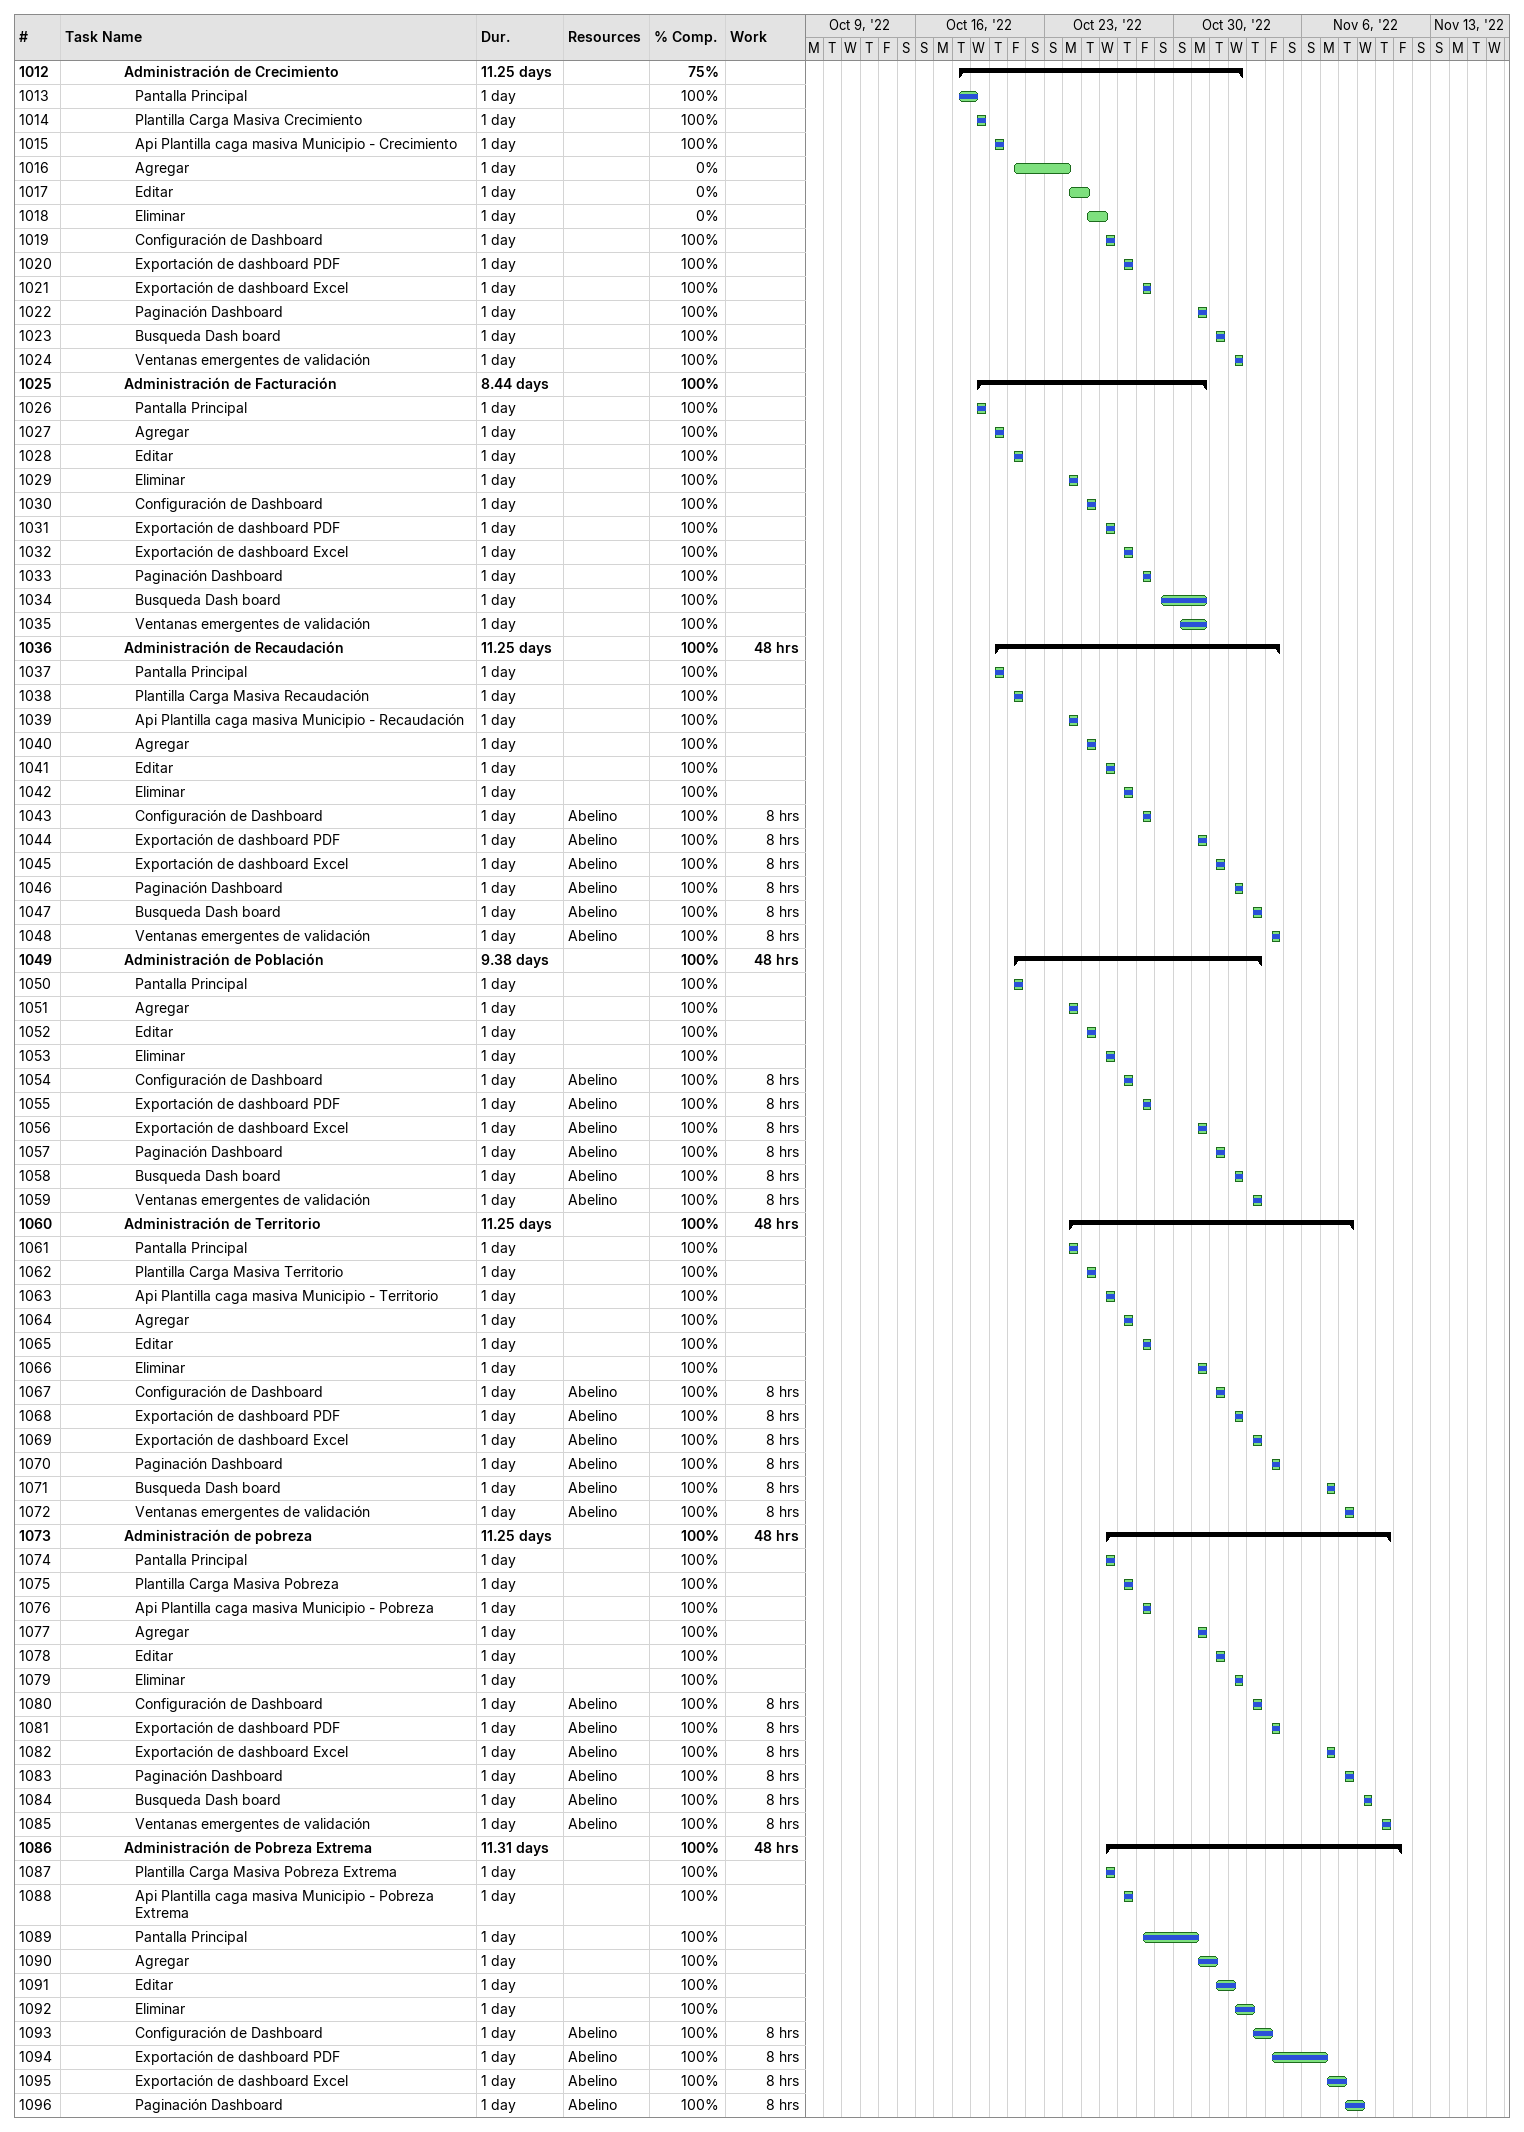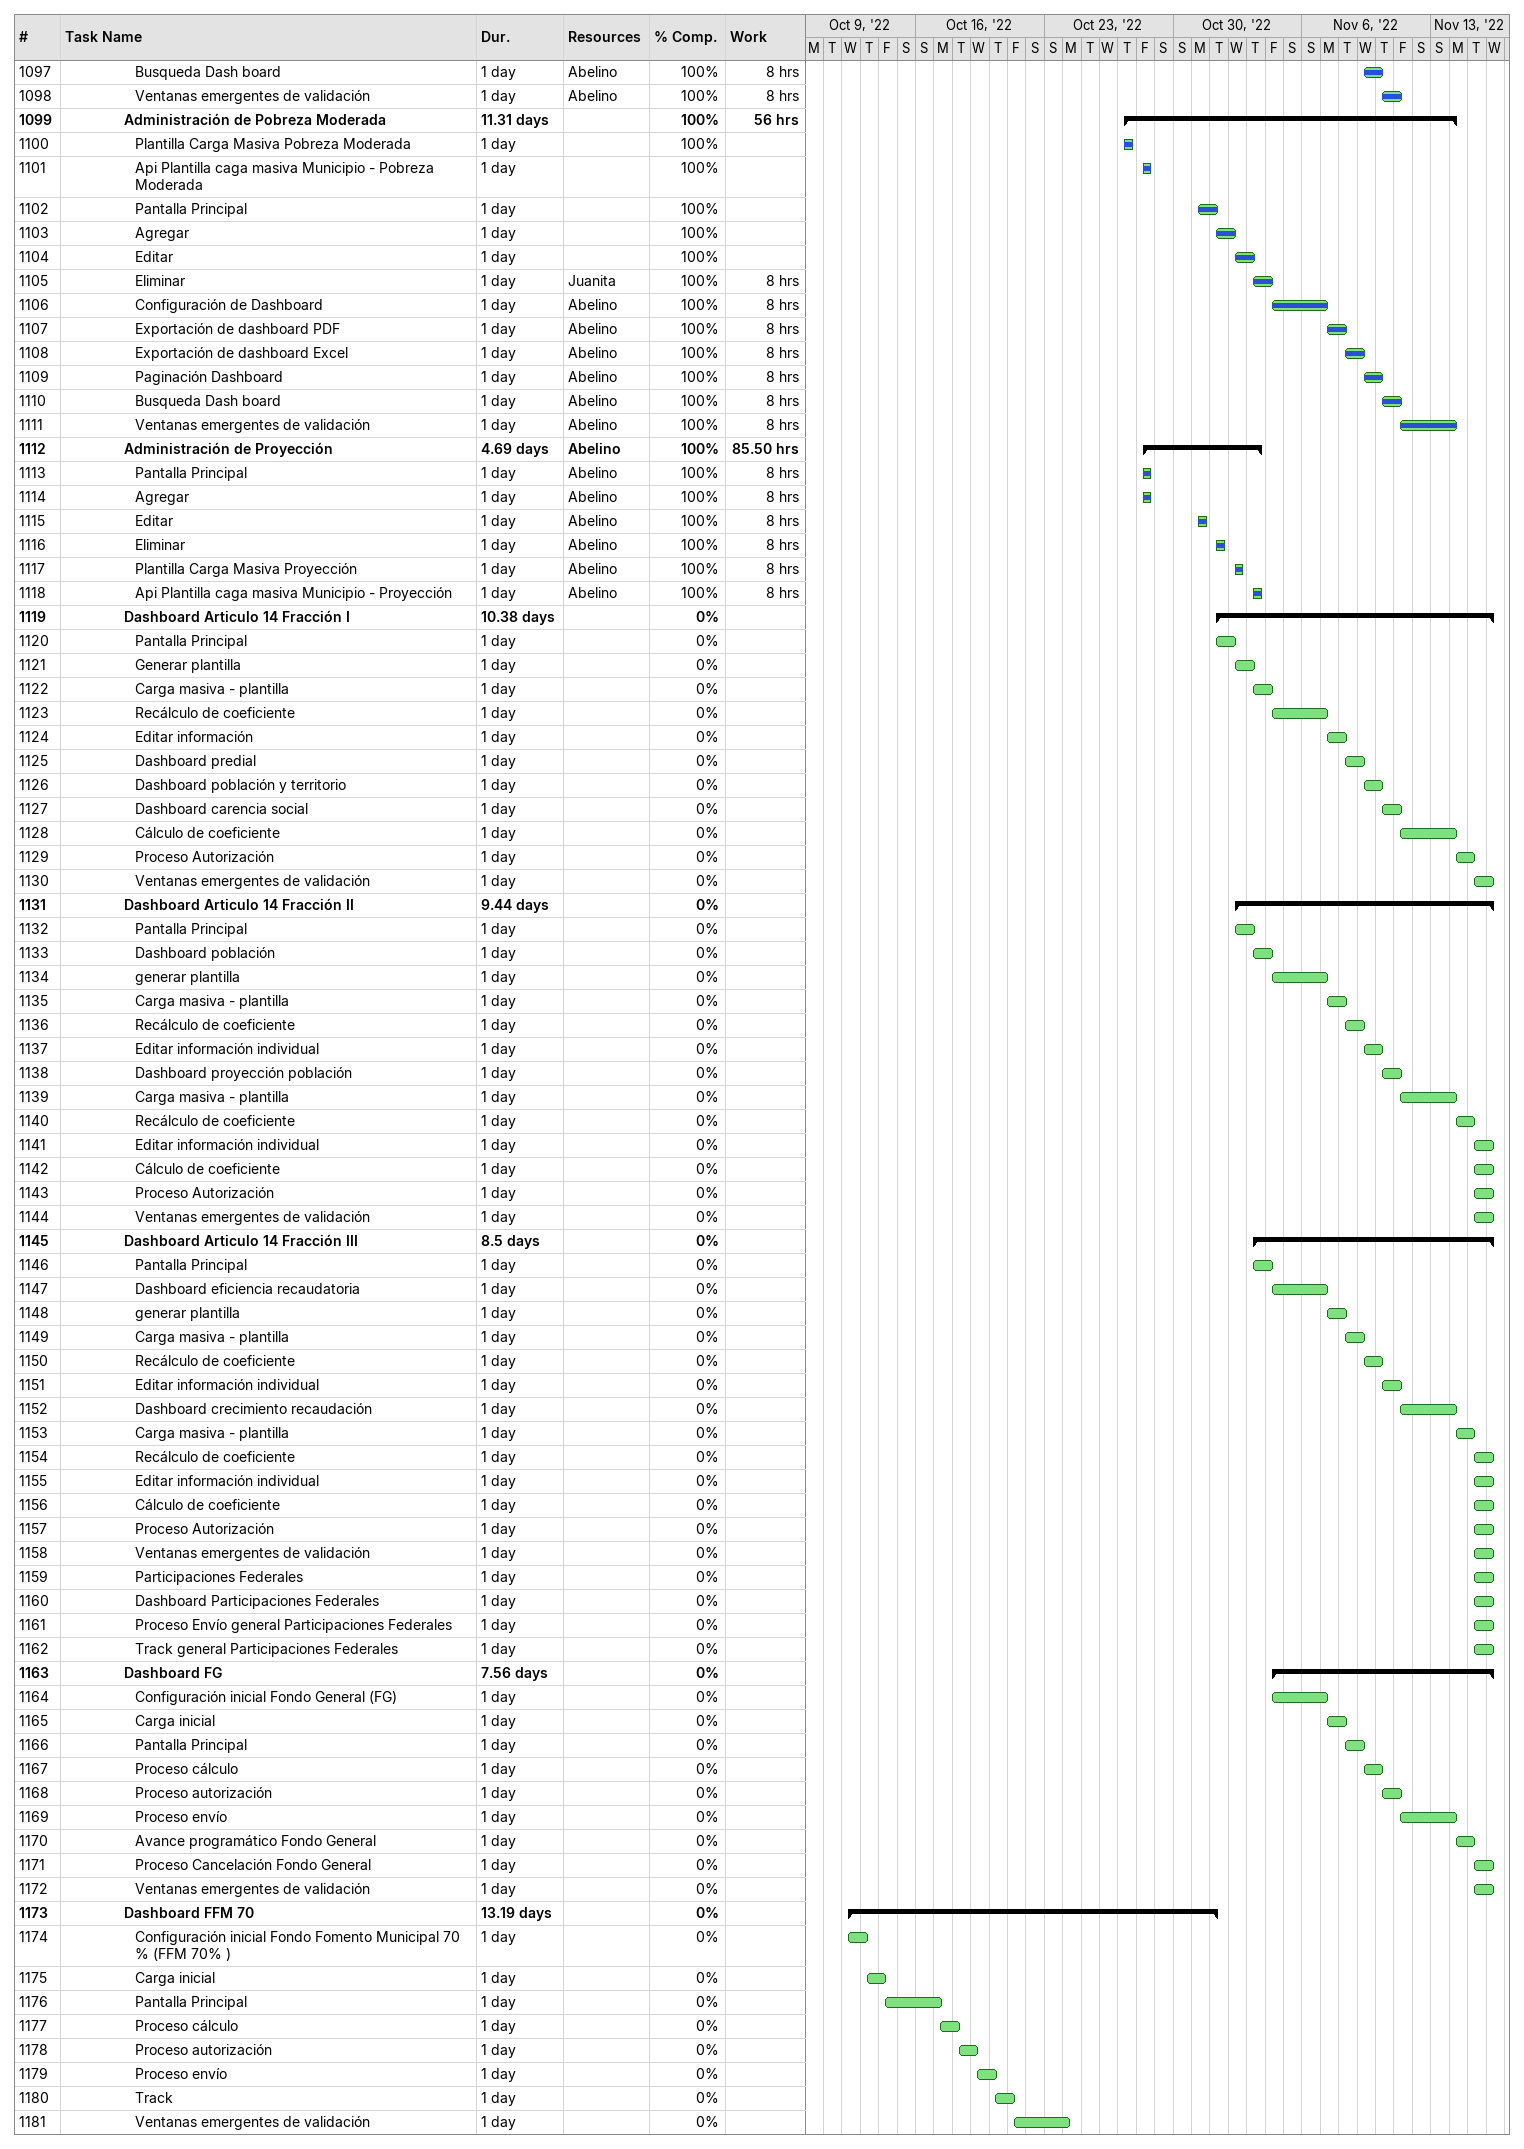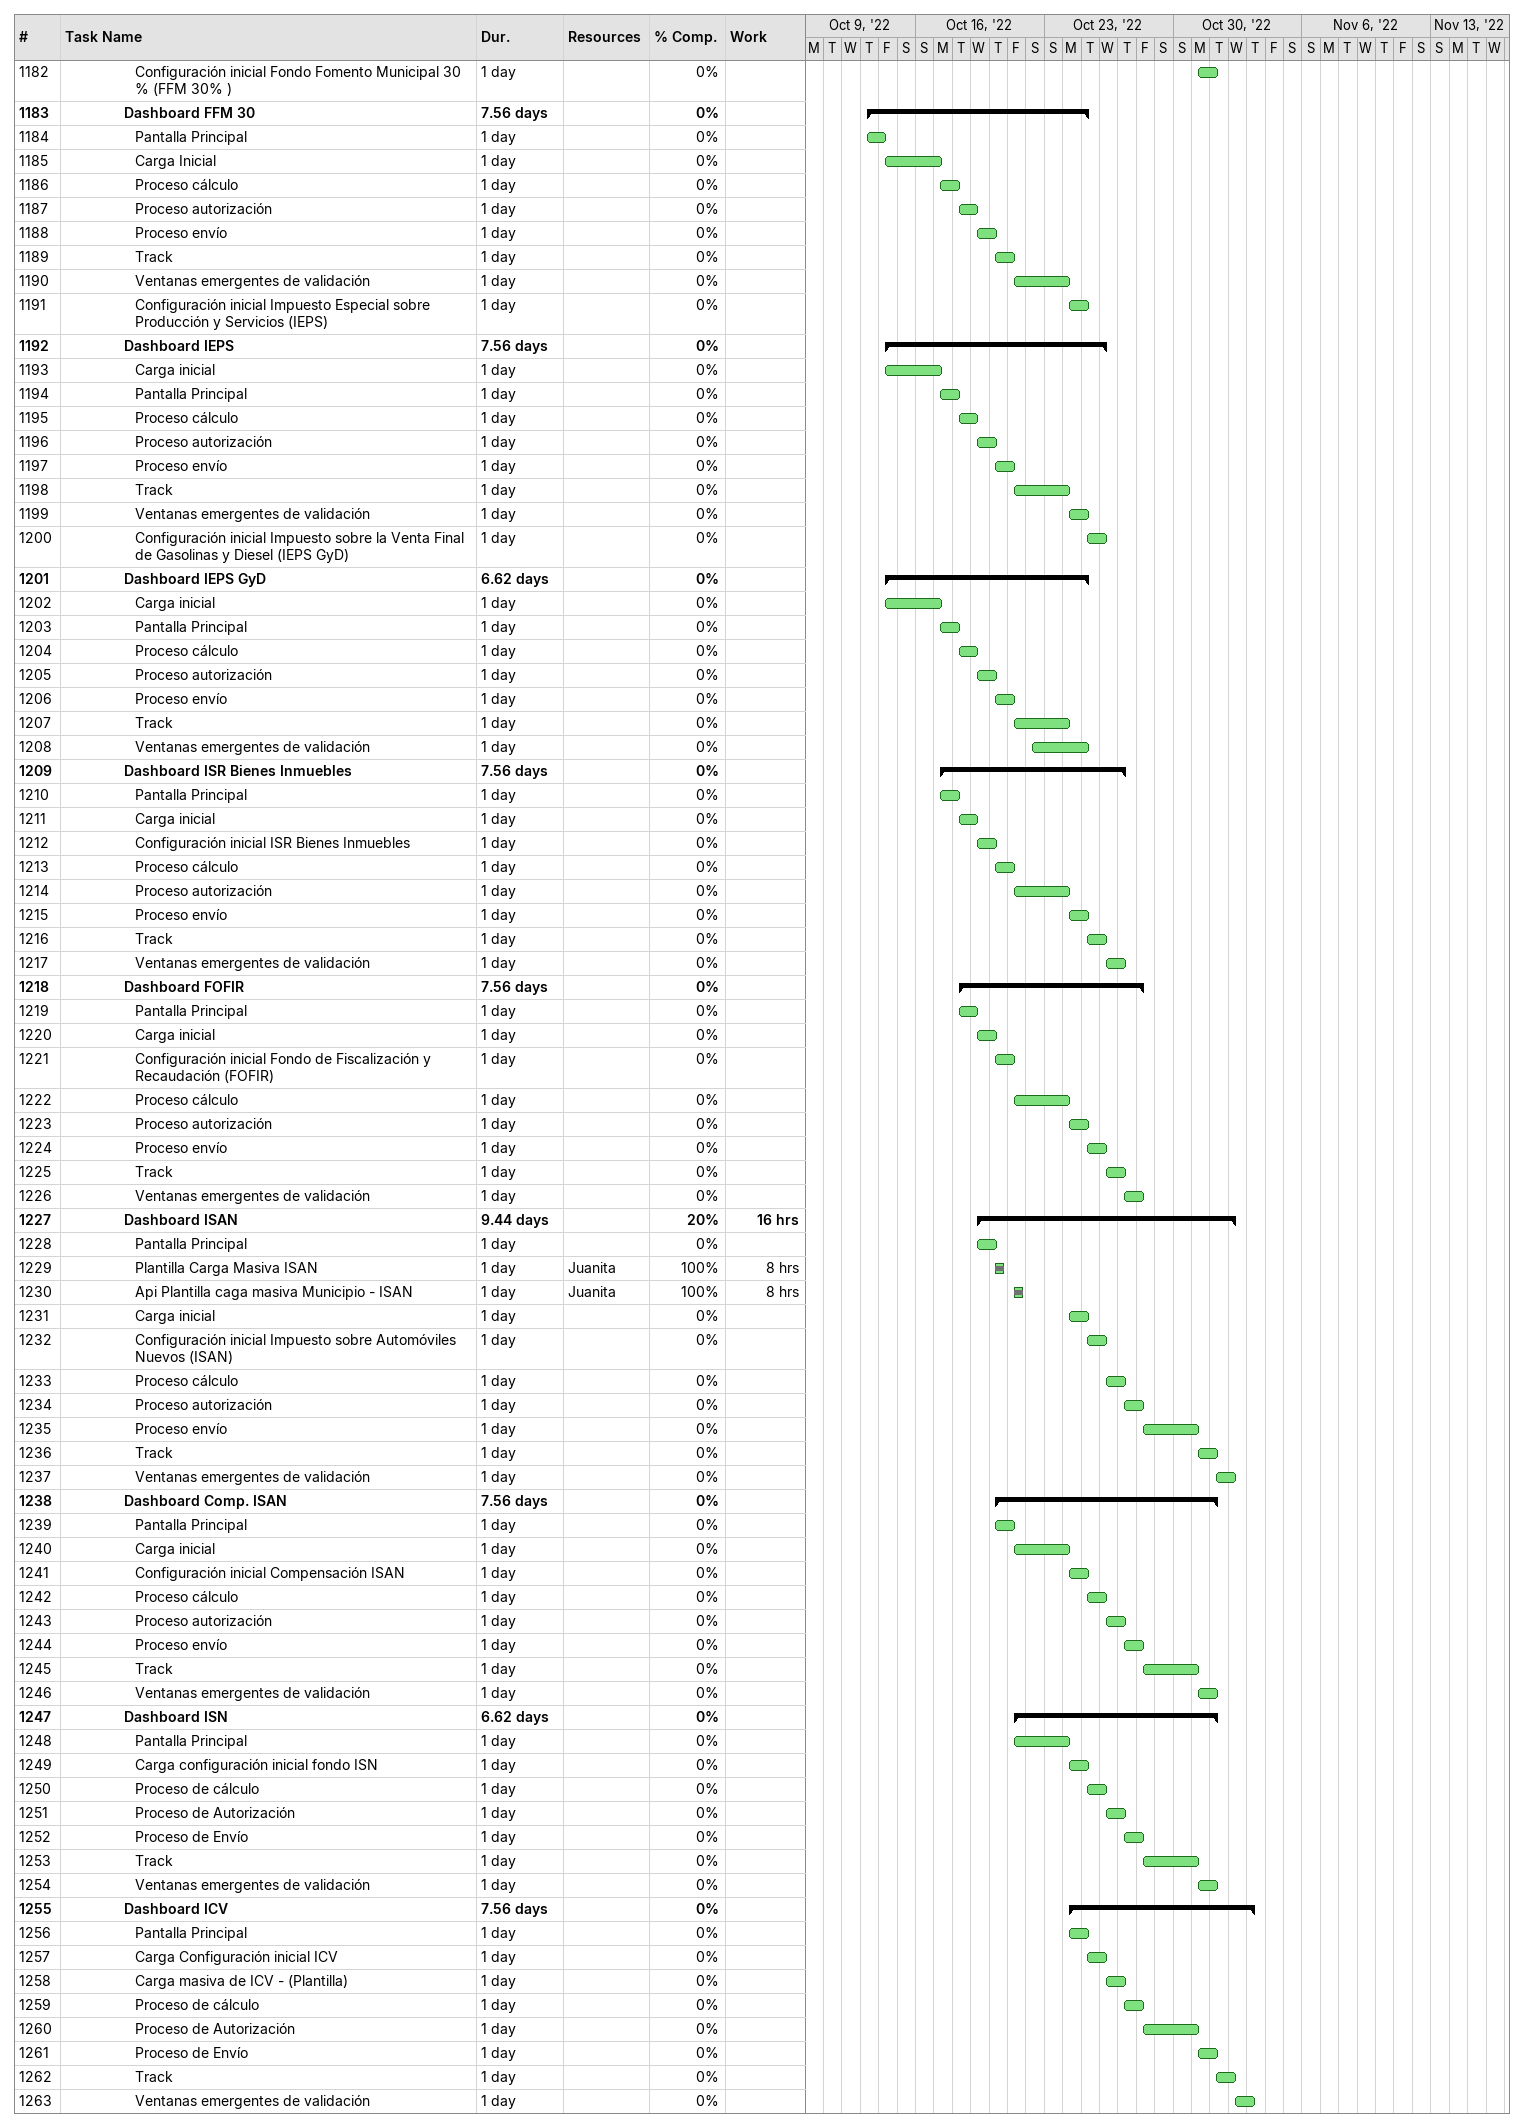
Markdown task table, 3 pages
| ID | Level | Task | Duration | Start | Finish | Resources | % complete | Work (h) |
|---|---|---|---|---|---|---|---|---|
| 1012 | 6 | **Administración de Crecimiento** | 11.25d | 2022-10-18 | 2022-11-02 |  | 75 |  |
| 1013 | 7 | Pantalla Principal | 1d | 2022-10-18 | 2022-10-19 |  | 100 |  |
| 1014 | 7 | Plantilla Carga Masiva Crecimiento | 1d | 2022-10-19 | 2022-10-19 |  | 100 |  |
| 1015 | 7 | Api Plantilla caga masiva Municipio - Crecimiento | 1d | 2022-10-20 | 2022-10-20 |  | 100 |  |
| 1016 | 7 | Agregar | 1d | 2022-10-21 | 2022-10-24 |  | 0 |  |
| 1017 | 7 | Editar | 1d | 2022-10-24 | 2022-10-25 |  | 0 |  |
| 1018 | 7 | Eliminar | 1d | 2022-10-25 | 2022-10-26 |  | 0 |  |
| 1019 | 7 | Configuración de Dashboard | 1d | 2022-10-26 | 2022-10-26 |  | 100 |  |
| 1020 | 7 | Exportación de dashboard PDF | 1d | 2022-10-27 | 2022-10-27 |  | 100 |  |
| 1021 | 7 | Exportación de dashboard Excel | 1d | 2022-10-28 | 2022-10-28 |  | 100 |  |
| 1022 | 7 | Paginación Dashboard | 1d | 2022-10-31 | 2022-10-31 |  | 100 |  |
| 1023 | 7 | Busqueda Dash board | 1d | 2022-11-01 | 2022-11-01 |  | 100 |  |
| 1024 | 7 | Ventanas emergentes de validación | 1d | 2022-11-02 | 2022-11-02 |  | 100 |  |
| 1025 | 6 | **Administración de Facturación** | 8.44d | 2022-10-19 | 2022-10-31 |  | 100 |  |
| 1026 | 7 | Pantalla Principal | 1d | 2022-10-19 | 2022-10-19 |  | 100 |  |
| 1027 | 7 | Agregar | 1d | 2022-10-20 | 2022-10-20 |  | 100 |  |
| 1028 | 7 | Editar | 1d | 2022-10-21 | 2022-10-21 |  | 100 |  |
| 1029 | 7 | Eliminar | 1d | 2022-10-24 | 2022-10-24 |  | 100 |  |
| 1030 | 7 | Configuración de Dashboard | 1d | 2022-10-25 | 2022-10-25 |  | 100 |  |
| 1031 | 7 | Exportación de dashboard PDF | 1d | 2022-10-26 | 2022-10-26 |  | 100 |  |
| 1032 | 7 | Exportación de dashboard Excel | 1d | 2022-10-27 | 2022-10-27 |  | 100 |  |
| 1033 | 7 | Paginación Dashboard | 1d | 2022-10-28 | 2022-10-28 |  | 100 |  |
| 1034 | 7 | Busqueda Dash board | 1d | 2022-10-29 | 2022-10-31 |  | 100 |  |
| 1035 | 7 | Ventanas emergentes de validación | 1d | 2022-10-30 | 2022-10-31 |  | 100 |  |
| 1036 | 6 | **Administración de Recaudación** | 11.25d | 2022-10-20 | 2022-11-04 |  | 100 | 48 |
| 1037 | 7 | Pantalla Principal | 1d | 2022-10-20 | 2022-10-20 |  | 100 |  |
| 1038 | 7 | Plantilla Carga Masiva Recaudación | 1d | 2022-10-21 | 2022-10-21 |  | 100 |  |
| 1039 | 7 | Api Plantilla caga masiva Municipio - Recaudación | 1d | 2022-10-24 | 2022-10-24 |  | 100 |  |
| 1040 | 7 | Agregar | 1d | 2022-10-25 | 2022-10-25 |  | 100 |  |
| 1041 | 7 | Editar | 1d | 2022-10-26 | 2022-10-26 |  | 100 |  |
| 1042 | 7 | Eliminar | 1d | 2022-10-27 | 2022-10-27 |  | 100 |  |
| 1043 | 7 | Configuración de Dashboard | 1d | 2022-10-28 | 2022-10-28 | Abelino | 100 | 8 |
| 1044 | 7 | Exportación de dashboard PDF | 1d | 2022-10-31 | 2022-10-31 | Abelino | 100 | 8 |
| 1045 | 7 | Exportación de dashboard Excel | 1d | 2022-11-01 | 2022-11-01 | Abelino | 100 | 8 |
| 1046 | 7 | Paginación Dashboard | 1d | 2022-11-02 | 2022-11-02 | Abelino | 100 | 8 |
| 1047 | 7 | Busqueda Dash board | 1d | 2022-11-03 | 2022-11-03 | Abelino | 100 | 8 |
| 1048 | 7 | Ventanas emergentes de validación | 1d | 2022-11-04 | 2022-11-04 | Abelino | 100 | 8 |
| 1049 | 6 | **Administración de Población** | 9.38d | 2022-10-21 | 2022-11-03 |  | 100 | 48 |
| 1050 | 7 | Pantalla Principal | 1d | 2022-10-21 | 2022-10-21 |  | 100 |  |
| 1051 | 7 | Agregar | 1d | 2022-10-24 | 2022-10-24 |  | 100 |  |
| 1052 | 7 | Editar | 1d | 2022-10-25 | 2022-10-25 |  | 100 |  |
| 1053 | 7 | Eliminar | 1d | 2022-10-26 | 2022-10-26 |  | 100 |  |
| 1054 | 7 | Configuración de Dashboard | 1d | 2022-10-27 | 2022-10-27 | Abelino | 100 | 8 |
| 1055 | 7 | Exportación de dashboard PDF | 1d | 2022-10-28 | 2022-10-28 | Abelino | 100 | 8 |
| 1056 | 7 | Exportación de dashboard Excel | 1d | 2022-10-31 | 2022-10-31 | Abelino | 100 | 8 |
| 1057 | 7 | Paginación Dashboard | 1d | 2022-11-01 | 2022-11-01 | Abelino | 100 | 8 |
| 1058 | 7 | Busqueda Dash board | 1d | 2022-11-02 | 2022-11-02 | Abelino | 100 | 8 |
| 1059 | 7 | Ventanas emergentes de validación | 1d | 2022-11-03 | 2022-11-03 | Abelino | 100 | 8 |
| 1060 | 6 | **Administración de Territorio** | 11.25d | 2022-10-24 | 2022-11-08 |  | 100 | 48 |
| 1061 | 7 | Pantalla Principal | 1d | 2022-10-24 | 2022-10-24 |  | 100 |  |
| 1062 | 7 | Plantilla Carga Masiva Territorio | 1d | 2022-10-25 | 2022-10-25 |  | 100 |  |
| 1063 | 7 | Api Plantilla caga masiva Municipio - Territorio | 1d | 2022-10-26 | 2022-10-26 |  | 100 |  |
| 1064 | 7 | Agregar | 1d | 2022-10-27 | 2022-10-27 |  | 100 |  |
| 1065 | 7 | Editar | 1d | 2022-10-28 | 2022-10-28 |  | 100 |  |
| 1066 | 7 | Eliminar | 1d | 2022-10-31 | 2022-10-31 |  | 100 |  |
| 1067 | 7 | Configuración de Dashboard | 1d | 2022-11-01 | 2022-11-01 | Abelino | 100 | 8 |
| 1068 | 7 | Exportación de dashboard PDF | 1d | 2022-11-02 | 2022-11-02 | Abelino | 100 | 8 |
| 1069 | 7 | Exportación de dashboard Excel | 1d | 2022-11-03 | 2022-11-03 | Abelino | 100 | 8 |
| 1070 | 7 | Paginación Dashboard | 1d | 2022-11-04 | 2022-11-04 | Abelino | 100 | 8 |
| 1071 | 7 | Busqueda Dash board | 1d | 2022-11-07 | 2022-11-07 | Abelino | 100 | 8 |
| 1072 | 7 | Ventanas emergentes de validación | 1d | 2022-11-08 | 2022-11-08 | Abelino | 100 | 8 |
| 1073 | 6 | **Administración de pobreza** | 11.25d | 2022-10-26 | 2022-11-10 |  | 100 | 48 |
| 1074 | 7 | Pantalla Principal | 1d | 2022-10-26 | 2022-10-26 |  | 100 |  |
| 1075 | 7 | Plantilla Carga Masiva Pobreza | 1d | 2022-10-27 | 2022-10-27 |  | 100 |  |
| 1076 | 7 | Api Plantilla caga masiva Municipio - Pobreza | 1d | 2022-10-28 | 2022-10-28 |  | 100 |  |
| 1077 | 7 | Agregar | 1d | 2022-10-31 | 2022-10-31 |  | 100 |  |
| 1078 | 7 | Editar | 1d | 2022-11-01 | 2022-11-01 |  | 100 |  |
| 1079 | 7 | Eliminar | 1d | 2022-11-02 | 2022-11-02 |  | 100 |  |
| 1080 | 7 | Configuración de Dashboard | 1d | 2022-11-03 | 2022-11-03 | Abelino | 100 | 8 |
| 1081 | 7 | Exportación de dashboard PDF | 1d | 2022-11-04 | 2022-11-04 | Abelino | 100 | 8 |
| 1082 | 7 | Exportación de dashboard Excel | 1d | 2022-11-07 | 2022-11-07 | Abelino | 100 | 8 |
| 1083 | 7 | Paginación Dashboard | 1d | 2022-11-08 | 2022-11-08 | Abelino | 100 | 8 |
| 1084 | 7 | Busqueda Dash board | 1d | 2022-11-09 | 2022-11-09 | Abelino | 100 | 8 |
| 1085 | 7 | Ventanas emergentes de validación | 1d | 2022-11-10 | 2022-11-10 | Abelino | 100 | 8 |
| 1086 | 6 | **Administración de Pobreza Extrema** | 11.31d | 2022-10-26 | 2022-11-11 |  | 100 | 48 |
| 1087 | 7 | Plantilla Carga Masiva Pobreza Extrema | 1d | 2022-10-26 | 2022-10-26 |  | 100 |  |
| 1088 | 7 | Api Plantilla caga masiva Municipio - Pobreza Extrema | 1d | 2022-10-27 | 2022-10-27 |  | 100 |  |
| 1089 | 7 | Pantalla Principal | 1d | 2022-10-28 | 2022-10-31 |  | 100 |  |
| 1090 | 7 | Agregar | 1d | 2022-10-31 | 2022-11-01 |  | 100 |  |
| 1091 | 7 | Editar | 1d | 2022-11-01 | 2022-11-02 |  | 100 |  |
| 1092 | 7 | Eliminar | 1d | 2022-11-02 | 2022-11-03 |  | 100 |  |
| 1093 | 7 | Configuración de Dashboard | 1d | 2022-11-03 | 2022-11-04 | Abelino | 100 | 8 |
| 1094 | 7 | Exportación de dashboard PDF | 1d | 2022-11-04 | 2022-11-07 | Abelino | 100 | 8 |
| 1095 | 7 | Exportación de dashboard Excel | 1d | 2022-11-07 | 2022-11-08 | Abelino | 100 | 8 |
| 1096 | 7 | Paginación Dashboard | 1d | 2022-11-08 | 2022-11-09 | Abelino | 100 | 8 |
| 1097 | 7 | Busqueda Dash board | 1d | 2022-11-09 | 2022-11-10 | Abelino | 100 | 8 |
| 1098 | 7 | Ventanas emergentes de validación | 1d | 2022-11-10 | 2022-11-11 | Abelino | 100 | 8 |
| 1099 | 6 | **Administración de Pobreza Moderada** | 11.31d | 2022-10-27 | 2022-11-14 |  | 100 | 56 |
| 1100 | 7 | Plantilla Carga Masiva Pobreza Moderada | 1d | 2022-10-27 | 2022-10-27 |  | 100 |  |
| 1101 | 7 | Api Plantilla caga masiva Municipio - Pobreza Moderada | 1d | 2022-10-28 | 2022-10-28 |  | 100 |  |
| 1102 | 7 | Pantalla Principal | 1d | 2022-10-31 | 2022-11-01 |  | 100 |  |
| 1103 | 7 | Agregar | 1d | 2022-11-01 | 2022-11-02 |  | 100 |  |
| 1104 | 7 | Editar | 1d | 2022-11-02 | 2022-11-03 |  | 100 |  |
| 1105 | 7 | Eliminar | 1d | 2022-11-03 | 2022-11-04 | Juanita | 100 | 8 |
| 1106 | 7 | Configuración de Dashboard | 1d | 2022-11-04 | 2022-11-07 | Abelino | 100 | 8 |
| 1107 | 7 | Exportación de dashboard PDF | 1d | 2022-11-07 | 2022-11-08 | Abelino | 100 | 8 |
| 1108 | 7 | Exportación de dashboard Excel | 1d | 2022-11-08 | 2022-11-09 | Abelino | 100 | 8 |
| 1109 | 7 | Paginación Dashboard | 1d | 2022-11-09 | 2022-11-10 | Abelino | 100 | 8 |
| 1110 | 7 | Busqueda Dash board | 1d | 2022-11-10 | 2022-11-11 | Abelino | 100 | 8 |
| 1111 | 7 | Ventanas emergentes de validación | 1d | 2022-11-11 | 2022-11-14 | Abelino | 100 | 8 |
| 1112 | 6 | **Administración de Proyección** | 4.69d | 2022-10-28 | 2022-11-03 | Abelino | 100 | 85.50 |
| 1113 | 7 | Pantalla Principal | 1d | 2022-10-28 | 2022-10-28 | Abelino | 100 | 8 |
| 1114 | 7 | Agregar | 1d | 2022-10-28 | 2022-10-28 | Abelino | 100 | 8 |
| 1115 | 7 | Editar | 1d | 2022-10-31 | 2022-10-31 | Abelino | 100 | 8 |
| 1116 | 7 | Eliminar | 1d | 2022-11-01 | 2022-11-01 | Abelino | 100 | 8 |
| 1117 | 7 | Plantilla Carga Masiva Proyección | 1d | 2022-11-02 | 2022-11-02 | Abelino | 100 | 8 |
| 1118 | 7 | Api Plantilla caga masiva Municipio - Proyección | 1d | 2022-11-03 | 2022-11-03 | Abelino | 100 | 8 |
| 1119 | 6 | **Dashboard Articulo 14 Fracción I** | 10.38d | 2022-11-01 | 2022-11-16 |  | 0 |  |
| 1120 | 7 | Pantalla Principal | 1d | 2022-11-01 | 2022-11-02 |  | 0 |  |
| 1121 | 7 | Generar plantilla | 1d | 2022-11-02 | 2022-11-03 |  | 0 |  |
| 1122 | 7 | Carga masiva - plantilla | 1d | 2022-11-03 | 2022-11-04 |  | 0 |  |
| 1123 | 7 | Recálculo de coeficiente | 1d | 2022-11-04 | 2022-11-07 |  | 0 |  |
| 1124 | 7 | Editar información | 1d | 2022-11-07 | 2022-11-08 |  | 0 |  |
| 1125 | 7 | Dashboard predial | 1d | 2022-11-08 | 2022-11-09 |  | 0 |  |
| 1126 | 7 | Dashboard población y territorio | 1d | 2022-11-09 | 2022-11-10 |  | 0 |  |
| 1127 | 7 | Dashboard carencia social | 1d | 2022-11-10 | 2022-11-11 |  | 0 |  |
| 1128 | 7 | Cálculo de coeficiente | 1d | 2022-11-11 | 2022-11-14 |  | 0 |  |
| 1129 | 7 | Proceso Autorización | 1d | 2022-11-14 | 2022-11-15 |  | 0 |  |
| 1130 | 7 | Ventanas emergentes de validación | 1d | 2022-11-15 | 2022-11-16 |  | 0 |  |
| 1131 | 6 | **Dashboard Articulo 14 Fracción II** | 9.44d | 2022-11-02 | 2022-11-16 |  | 0 |  |
| 1132 | 7 | Pantalla Principal | 1d | 2022-11-02 | 2022-11-03 |  | 0 |  |
| 1133 | 7 | Dashboard población | 1d | 2022-11-03 | 2022-11-04 |  | 0 |  |
| 1134 | 7 | generar plantilla | 1d | 2022-11-04 | 2022-11-07 |  | 0 |  |
| 1135 | 7 | Carga masiva - plantilla | 1d | 2022-11-07 | 2022-11-08 |  | 0 |  |
| 1136 | 7 | Recálculo de coeficiente | 1d | 2022-11-08 | 2022-11-09 |  | 0 |  |
| 1137 | 7 | Editar información individual | 1d | 2022-11-09 | 2022-11-10 |  | 0 |  |
| 1138 | 7 | Dashboard proyección población | 1d | 2022-11-10 | 2022-11-11 |  | 0 |  |
| 1139 | 7 | Carga masiva - plantilla | 1d | 2022-11-11 | 2022-11-14 |  | 0 |  |
| 1140 | 7 | Recálculo de coeficiente | 1d | 2022-11-14 | 2022-11-15 |  | 0 |  |
| 1141 | 7 | Editar información individual | 1d | 2022-11-15 | 2022-11-16 |  | 0 |  |
| 1142 | 7 | Cálculo de coeficiente | 1d | 2022-11-15 | 2022-11-16 |  | 0 |  |
| 1143 | 7 | Proceso Autorización | 1d | 2022-11-15 | 2022-11-16 |  | 0 |  |
| 1144 | 7 | Ventanas emergentes de validación | 1d | 2022-11-15 | 2022-11-16 |  | 0 |  |
| 1145 | 6 | **Dashboard Articulo 14 Fracción III** | 8.5d | 2022-11-03 | 2022-11-16 |  | 0 |  |
| 1146 | 7 | Pantalla Principal | 1d | 2022-11-03 | 2022-11-04 |  | 0 |  |
| 1147 | 7 | Dashboard eficiencia recaudatoria | 1d | 2022-11-04 | 2022-11-07 |  | 0 |  |
| 1148 | 7 | generar plantilla | 1d | 2022-11-07 | 2022-11-08 |  | 0 |  |
| 1149 | 7 | Carga masiva - plantilla | 1d | 2022-11-08 | 2022-11-09 |  | 0 |  |
| 1150 | 7 | Recálculo de coeficiente | 1d | 2022-11-09 | 2022-11-10 |  | 0 |  |
| 1151 | 7 | Editar información individual | 1d | 2022-11-10 | 2022-11-11 |  | 0 |  |
| 1152 | 7 | Dashboard crecimiento recaudación | 1d | 2022-11-11 | 2022-11-14 |  | 0 |  |
| 1153 | 7 | Carga masiva - plantilla | 1d | 2022-11-14 | 2022-11-15 |  | 0 |  |
| 1154 | 7 | Recálculo de coeficiente | 1d | 2022-11-15 | 2022-11-16 |  | 0 |  |
| 1155 | 7 | Editar información individual | 1d | 2022-11-15 | 2022-11-16 |  | 0 |  |
| 1156 | 7 | Cálculo de coeficiente | 1d | 2022-11-15 | 2022-11-16 |  | 0 |  |
| 1157 | 7 | Proceso Autorización | 1d | 2022-11-15 | 2022-11-16 |  | 0 |  |
| 1158 | 7 | Ventanas emergentes de validación | 1d | 2022-11-15 | 2022-11-16 |  | 0 |  |
| 1159 | 7 | Participaciones Federales | 1d | 2022-11-15 | 2022-11-16 |  | 0 |  |
| 1160 | 7 | Dashboard Participaciones Federales | 1d | 2022-11-15 | 2022-11-16 |  | 0 |  |
| 1161 | 7 | Proceso Envío general Participaciones Federales | 1d | 2022-11-15 | 2022-11-16 |  | 0 |  |
| 1162 | 7 | Track general Participaciones Federales | 1d | 2022-11-15 | 2022-11-16 |  | 0 |  |
| 1163 | 6 | **Dashboard FG** | 7.56d | 2022-11-04 | 2022-11-16 |  | 0 |  |
| 1164 | 7 | Configuración inicial Fondo General (FG) | 1d | 2022-11-04 | 2022-11-07 |  | 0 |  |
| 1165 | 7 | Carga inicial | 1d | 2022-11-07 | 2022-11-08 |  | 0 |  |
| 1166 | 7 | Pantalla Principal | 1d | 2022-11-08 | 2022-11-09 |  | 0 |  |
| 1167 | 7 | Proceso cálculo | 1d | 2022-11-09 | 2022-11-10 |  | 0 |  |
| 1168 | 7 | Proceso autorización | 1d | 2022-11-10 | 2022-11-11 |  | 0 |  |
| 1169 | 7 | Proceso envío | 1d | 2022-11-11 | 2022-11-14 |  | 0 |  |
| 1170 | 7 | Avance programático Fondo General | 1d | 2022-11-14 | 2022-11-15 |  | 0 |  |
| 1171 | 7 | Proceso Cancelación Fondo General | 1d | 2022-11-15 | 2022-11-16 |  | 0 |  |
| 1172 | 7 | Ventanas emergentes de validación | 1d | 2022-11-15 | 2022-11-16 |  | 0 |  |
| 1173 | 6 | **Dashboard FFM 70** | 13.19d | 2022-10-12 | 2022-11-01 |  | 0 |  |
| 1174 | 7 | Configuración inicial Fondo Fomento Municipal 70 % (FFM 70% ) | 1d | 2022-10-12 | 2022-10-13 |  | 0 |  |
| 1175 | 7 | Carga inicial | 1d | 2022-10-13 | 2022-10-14 |  | 0 |  |
| 1176 | 7 | Pantalla Principal | 1d | 2022-10-14 | 2022-10-17 |  | 0 |  |
| 1177 | 7 | Proceso cálculo | 1d | 2022-10-17 | 2022-10-18 |  | 0 |  |
| 1178 | 7 | Proceso autorización | 1d | 2022-10-18 | 2022-10-19 |  | 0 |  |
| 1179 | 7 | Proceso envío | 1d | 2022-10-19 | 2022-10-20 |  | 0 |  |
| 1180 | 7 | Track | 1d | 2022-10-20 | 2022-10-21 |  | 0 |  |
| 1181 | 7 | Ventanas emergentes de validación | 1d | 2022-10-21 | 2022-10-24 |  | 0 |  |
| 1182 | 7 | Configuración inicial Fondo Fomento Municipal 30 % (FFM 30% ) | 1d | 2022-10-31 | 2022-11-01 |  | 0 |  |
| 1183 | 6 | **Dashboard FFM 30** | 7.56d | 2022-10-13 | 2022-10-25 |  | 0 |  |
| 1184 | 7 | Pantalla Principal | 1d | 2022-10-13 | 2022-10-14 |  | 0 |  |
| 1185 | 7 | Carga Inicial | 1d | 2022-10-14 | 2022-10-17 |  | 0 |  |
| 1186 | 7 | Proceso cálculo | 1d | 2022-10-17 | 2022-10-18 |  | 0 |  |
| 1187 | 7 | Proceso autorización | 1d | 2022-10-18 | 2022-10-19 |  | 0 |  |
| 1188 | 7 | Proceso envío | 1d | 2022-10-19 | 2022-10-20 |  | 0 |  |
| 1189 | 7 | Track | 1d | 2022-10-20 | 2022-10-21 |  | 0 |  |
| 1190 | 7 | Ventanas emergentes de validación | 1d | 2022-10-21 | 2022-10-24 |  | 0 |  |
| 1191 | 7 | Configuración inicial Impuesto Especial sobre Producción y Servicios (IEPS) | 1d | 2022-10-24 | 2022-10-25 |  | 0 |  |
| 1192 | 6 | **Dashboard IEPS** | 7.56d | 2022-10-14 | 2022-10-26 |  | 0 |  |
| 1193 | 7 | Carga inicial | 1d | 2022-10-14 | 2022-10-17 |  | 0 |  |
| 1194 | 7 | Pantalla Principal | 1d | 2022-10-17 | 2022-10-18 |  | 0 |  |
| 1195 | 7 | Proceso cálculo | 1d | 2022-10-18 | 2022-10-19 |  | 0 |  |
| 1196 | 7 | Proceso autorización | 1d | 2022-10-19 | 2022-10-20 |  | 0 |  |
| 1197 | 7 | Proceso envío | 1d | 2022-10-20 | 2022-10-21 |  | 0 |  |
| 1198 | 7 | Track | 1d | 2022-10-21 | 2022-10-24 |  | 0 |  |
| 1199 | 7 | Ventanas emergentes de validación | 1d | 2022-10-24 | 2022-10-25 |  | 0 |  |
| 1200 | 7 | Configuración inicial Impuesto sobre la Venta Final de Gasolinas y Diesel (IEPS GyD) | 1d | 2022-10-25 | 2022-10-26 |  | 0 |  |
| 1201 | 6 | **Dashboard IEPS GyD** | 6.62d | 2022-10-14 | 2022-10-25 |  | 0 |  |
| 1202 | 7 | Carga inicial | 1d | 2022-10-14 | 2022-10-17 |  | 0 |  |
| 1203 | 7 | Pantalla Principal | 1d | 2022-10-17 | 2022-10-18 |  | 0 |  |
| 1204 | 7 | Proceso cálculo | 1d | 2022-10-18 | 2022-10-19 |  | 0 |  |
| 1205 | 7 | Proceso autorización | 1d | 2022-10-19 | 2022-10-20 |  | 0 |  |
| 1206 | 7 | Proceso envío | 1d | 2022-10-20 | 2022-10-21 |  | 0 |  |
| 1207 | 7 | Track | 1d | 2022-10-21 | 2022-10-24 |  | 0 |  |
| 1208 | 7 | Ventanas emergentes de validación | 1d | 2022-10-22 | 2022-10-25 |  | 0 |  |
| 1209 | 6 | **Dashboard ISR Bienes Inmuebles** | 7.56d | 2022-10-17 | 2022-10-27 |  | 0 |  |
| 1210 | 7 | Pantalla Principal | 1d | 2022-10-17 | 2022-10-18 |  | 0 |  |
| 1211 | 7 | Carga inicial | 1d | 2022-10-18 | 2022-10-19 |  | 0 |  |
| 1212 | 7 | Configuración inicial ISR Bienes Inmuebles | 1d | 2022-10-19 | 2022-10-20 |  | 0 |  |
| 1213 | 7 | Proceso cálculo | 1d | 2022-10-20 | 2022-10-21 |  | 0 |  |
| 1214 | 7 | Proceso autorización | 1d | 2022-10-21 | 2022-10-24 |  | 0 |  |
| 1215 | 7 | Proceso envío | 1d | 2022-10-24 | 2022-10-25 |  | 0 |  |
| 1216 | 7 | Track | 1d | 2022-10-25 | 2022-10-26 |  | 0 |  |
| 1217 | 7 | Ventanas emergentes de validación | 1d | 2022-10-26 | 2022-10-27 |  | 0 |  |
| 1218 | 6 | **Dashboard FOFIR** | 7.56d | 2022-10-18 | 2022-10-28 |  | 0 |  |
| 1219 | 7 | Pantalla Principal | 1d | 2022-10-18 | 2022-10-19 |  | 0 |  |
| 1220 | 7 | Carga inicial | 1d | 2022-10-19 | 2022-10-20 |  | 0 |  |
| 1221 | 7 | Configuración inicial Fondo de Fiscalización y Recaudación (FOFIR) | 1d | 2022-10-20 | 2022-10-21 |  | 0 |  |
| 1222 | 7 | Proceso cálculo | 1d | 2022-10-21 | 2022-10-24 |  | 0 |  |
| 1223 | 7 | Proceso autorización | 1d | 2022-10-24 | 2022-10-25 |  | 0 |  |
| 1224 | 7 | Proceso envío | 1d | 2022-10-25 | 2022-10-26 |  | 0 |  |
| 1225 | 7 | Track | 1d | 2022-10-26 | 2022-10-27 |  | 0 |  |
| 1226 | 7 | Ventanas emergentes de validación | 1d | 2022-10-27 | 2022-10-28 |  | 0 |  |
| 1227 | 6 | **Dashboard ISAN** | 9.44d | 2022-10-19 | 2022-11-02 |  | 20 | 16 |
| 1228 | 7 | Pantalla Principal | 1d | 2022-10-19 | 2022-10-20 |  | 0 |  |
| 1229 | 7 | Plantilla Carga Masiva ISAN | 1d | 2022-10-20 | 2022-10-20 | Juanita | 100 | 8 |
| 1230 | 7 | Api Plantilla caga masiva Municipio - ISAN | 1d | 2022-10-21 | 2022-10-21 | Juanita | 100 | 8 |
| 1231 | 7 | Carga inicial | 1d | 2022-10-24 | 2022-10-25 |  | 0 |  |
| 1232 | 7 | Configuración inicial Impuesto sobre Automóviles Nuevos (ISAN) | 1d | 2022-10-25 | 2022-10-26 |  | 0 |  |
| 1233 | 7 | Proceso cálculo | 1d | 2022-10-26 | 2022-10-27 |  | 0 |  |
| 1234 | 7 | Proceso autorización | 1d | 2022-10-27 | 2022-10-28 |  | 0 |  |
| 1235 | 7 | Proceso envío | 1d | 2022-10-28 | 2022-10-31 |  | 0 |  |
| 1236 | 7 | Track | 1d | 2022-10-31 | 2022-11-01 |  | 0 |  |
| 1237 | 7 | Ventanas emergentes de validación | 1d | 2022-11-01 | 2022-11-02 |  | 0 |  |
| 1238 | 6 | **Dashboard Comp. ISAN** | 7.56d | 2022-10-20 | 2022-11-01 |  | 0 |  |
| 1239 | 7 | Pantalla Principal | 1d | 2022-10-20 | 2022-10-21 |  | 0 |  |
| 1240 | 7 | Carga inicial | 1d | 2022-10-21 | 2022-10-24 |  | 0 |  |
| 1241 | 7 | Configuración inicial Compensación ISAN | 1d | 2022-10-24 | 2022-10-25 |  | 0 |  |
| 1242 | 7 | Proceso cálculo | 1d | 2022-10-25 | 2022-10-26 |  | 0 |  |
| 1243 | 7 | Proceso autorización | 1d | 2022-10-26 | 2022-10-27 |  | 0 |  |
| 1244 | 7 | Proceso envío | 1d | 2022-10-27 | 2022-10-28 |  | 0 |  |
| 1245 | 7 | Track | 1d | 2022-10-28 | 2022-10-31 |  | 0 |  |
| 1246 | 7 | Ventanas emergentes de validación | 1d | 2022-10-31 | 2022-11-01 |  | 0 |  |
| 1247 | 6 | **Dashboard ISN** | 6.62d | 2022-10-21 | 2022-11-01 |  | 0 |  |
| 1248 | 7 | Pantalla Principal | 1d | 2022-10-21 | 2022-10-24 |  | 0 |  |
| 1249 | 7 | Carga configuración inicial fondo ISN | 1d | 2022-10-24 | 2022-10-25 |  | 0 |  |
| 1250 | 7 | Proceso de cálculo | 1d | 2022-10-25 | 2022-10-26 |  | 0 |  |
| 1251 | 7 | Proceso de Autorización | 1d | 2022-10-26 | 2022-10-27 |  | 0 |  |
| 1252 | 7 | Proceso de Envío | 1d | 2022-10-27 | 2022-10-28 |  | 0 |  |
| 1253 | 7 | Track | 1d | 2022-10-28 | 2022-10-31 |  | 0 |  |
| 1254 | 7 | Ventanas emergentes de validación | 1d | 2022-10-31 | 2022-11-01 |  | 0 |  |
| 1255 | 6 | **Dashboard ICV** | 7.56d | 2022-10-24 | 2022-11-03 |  | 0 |  |
| 1256 | 7 | Pantalla Principal | 1d | 2022-10-24 | 2022-10-25 |  | 0 |  |
| 1257 | 7 | Carga Configuración inicial ICV | 1d | 2022-10-25 | 2022-10-26 |  | 0 |  |
| 1258 | 7 | Carga masiva de ICV - (Plantilla) | 1d | 2022-10-26 | 2022-10-27 |  | 0 |  |
| 1259 | 7 | Proceso de cálculo | 1d | 2022-10-27 | 2022-10-28 |  | 0 |  |
| 1260 | 7 | Proceso de Autorización | 1d | 2022-10-28 | 2022-10-31 |  | 0 |  |
| 1261 | 7 | Proceso de Envío | 1d | 2022-10-31 | 2022-11-01 |  | 0 |  |
| 1262 | 7 | Track | 1d | 2022-11-01 | 2022-11-02 |  | 0 |  |
| 1263 | 7 | Ventanas emergentes de validación | 1d | 2022-11-02 | 2022-11-03 |  | 0 |  |
